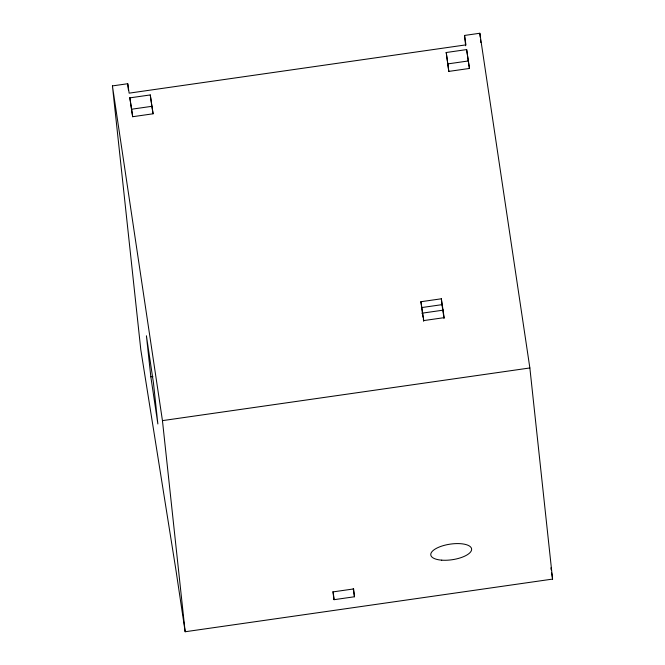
<?xml version="1.0" encoding="UTF-8"?>
<svg xmlns="http://www.w3.org/2000/svg" width="665" height="665" viewBox="0 0 665 665"><rect width="100%" height="100%" fill="white"/><g stroke="black" fill="none" stroke-linecap="round" stroke-linejoin="round"><path stroke-width="1" d="M112.427 85.91L127.738 83.724L129.143 93.15L465.941 44.871L464.536 35.445L479.839 33.25L529.864 367.961L552.573 579.09L185.161 631.75L176.001 570.462L140.814 349.815L112.427 85.91L162.451 420.629L185.161 631.75M129.85 97.863L150.265 94.937L153.083 113.79L132.667 116.716L129.85 97.863L132.667 116.716M446.232 52.51L466.647 49.584L469.465 68.445L448.808 71.404L446.232 52.51L448.808 71.404M131.471 109.243L151.878 106.317L153.083 113.79M447.853 63.898L468.268 60.972L469.465 68.445M420.928 301.719L441.344 298.793L444.162 317.654L423.746 320.58L420.928 301.719L423.031 317.197M441.344 298.793L441.976 304.661L421.56 307.587L421.427 306.972M421.818 313.215L443.38 310.123M150.83 376.831L146.408 335.775L153.457 382.915L157.871 423.971L150.83 376.831L152.867 376.531M162.451 420.629L529.864 367.961M334.054 599.689L354.462 596.763L353.622 588.941L333.207 591.867L334.054 599.689L332.841 591.609M423.347 319.242L423.672 321.286M550.894 567.852L551.202 569.897M551.659 572.956L552.573 579.09M441.976 304.661L444.054 318.552M353.256 588.683L354.462 596.763M466.647 49.584L468.268 60.972M150.265 94.937L151.878 106.317M479.839 33.25L480.288 37.373M480.504 39.434L480.837 42.527M464.536 35.445L465.641 45.752M127.738 83.724L128.403 89.908M441.726 560.163A20.623 7.855 -8.5 0 0 471.61 549.007A20.623 7.855 -8.5 0 0 440.263 546.622A20.623 7.855 -8.5 0 0 441.726 560.163"/></g></svg>
